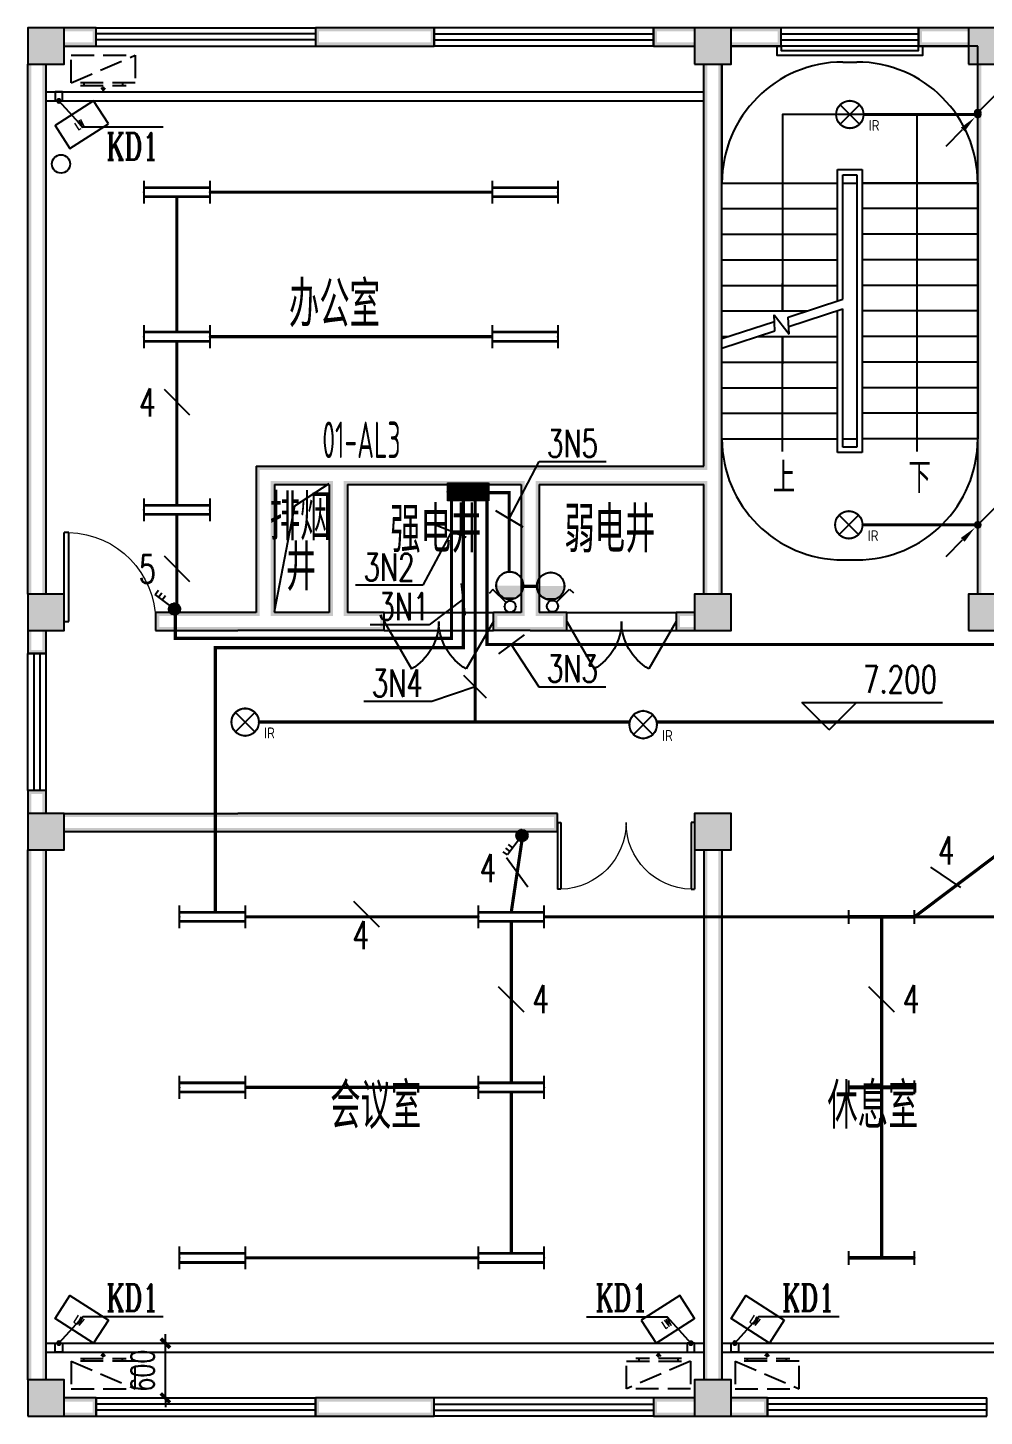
# Model space of a CAD drawing. Extents: x 6250600 to 6678662, y -692028 to -290561.
# Drawn here: x 6279412 to 6289883, y -496688 to -481488 of the extents above; entities that cross this region are included whole.
import ezdxf
from ezdxf.enums import TextEntityAlignment as Align

# ---------------------------------------------------------------- set-up
doc = ezdxf.new("R2010")
doc.units = 0
doc.header["$LTSCALE"] = 1000
doc.header["$MEASUREMENT"] = 0
doc.linetypes.add('DASH', pattern=[0.35, 0.25, -0.1])
doc.linetypes.add('DASHEDX2', pattern=[1.5, 1, -0.5])
doc.layers.get('0').update_dxf_attribs({"linetype": 'CONTINUOUS'})
doc.layers.get('Defpoints').update_dxf_attribs({"linetype": 'CONTINUOUS'})
for name, color, linetype in [('DIM-照明', 3, 'CONTINUOUS'), ('EQUIP-照明', 3, 'CONTINUOUS'), ('EQUIP-箱柜', 3, 'CONTINUOUS'), ('LWIRE', 4, 'CONTINUOUS'), ('PUB_HATCH', 8, 'CONTINUOUS'), ('SYST', 7, 'CONTINUOUS'), ('TEL_TEXT', 7, 'CONTINUOUS'), ('WIRE-照明', 1, 'CONTINUOUS'), ('建筑底图', 251, 'CONTINUOUS')]:
    doc.layers.add(name, color=color, linetype=linetype)
doc.styles.add('_TCH_DIM', font='SIMPLEX', dxfattribs={"bigfont": 'GBCBIG'})
doc.styles.add('_TCH_DIM_T3_T3', font='SIMPLEX', dxfattribs={"width": 0.705882, "bigfont": 'GBCBIG'})
doc.styles.add('_TCH_LABEL', font='COMPLEX', dxfattribs={"bigfont": 'GBCBIG'})
doc.styles.add('_TEL_DIM', font='sceie.shx', dxfattribs={"width": 0.8, "height": 3.5, "bigfont": 'sceic.shx'})
doc.styles.add('DIM_FONT', font='SIMPLEX', dxfattribs={"width": 0.7, "bigfont": 'GBCBIG'})
doc.styles.add('SCEI', font='sceie.shx', dxfattribs={"width": 0.8, "height": 400, "bigfont": 'sceic.shx'})
doc.styles.add('schuco', font='sceie.shx', dxfattribs={"width": 0.7, "bigfont": 'sceic.shx'})
doc.styles.get("Standard").update_dxf_attribs({"font": 'GBENOR', "bigfont": 'GBCBIG'})
doc.dimstyles.new('_TCH_ARCH&&100$TCH&&100', dxfattribs={"dimtxt": 252.875, "dimasz": 100, "dimexe": 250, "dimexo": 300, "dimgap": 122.3125, "dimtad": 1, "dimdec": 0, "dimzin": 0, "dimdsep": 46, "dimtxsty": '_TCH_DIM_T3_T3', "dimblk": 'ARCHTICK', "dimcen": 0.09, "dimclrt": 7, "dimazin": 2, "dimtfac": 1, "dimtdec": 0, "dimtix": 1, "dimtmove": 2, "dimatfit": 3, "dimfxl": 0, "dimtolj": 1, "dimtzin": 0, "dimarcsym": 0})

# ---------------------------------------------------------------- blocks, each defined once
blk = doc.blocks.new('$equip$00001160')
for p, q in [((-1.2, 0.417), (-1.2, -0.417)), ((-1.2, 0.167), (1.2, 0.167)), ((1.2, 0.417), (1.2, -0.417)), ((-1.2, -0.167), (1.2, -0.167))]:
    blk.add_line(p, q)
at = {"const_width": 0.1}
for points in [[(-1.2, 0.167), (1.2, 0.167)], [(-1.2, -0.167), (1.2, -0.167)]]:
    blk.add_lwpolyline(points, dxfattribs=at)
at = {"layer": 'EQUIP-照明'}
for p in [(-1.2, 0), (0, 0.167), (1.2, 0), (0, -0.167)]:
    blk.add_point(p, dxfattribs=at)
at = {"layer": 'EQUIP-照明', "flags": 9}
blk.add_attdef('A', (0, 0), '', height=0.00002, dxfattribs=at)
blk = doc.blocks.new('$equip$00001964')
for p, q in [((0.147, 0.356), (0.625, 0.833)), ((0.399, 0.607), (0.54, 0.466)), ((0.512, 0.72), (0.653, 0.579)), ((0.625, 0.833), (0.766, 0.692))]:
    blk.add_line(p, q)
blk.add_circle((0, 0.208), 0.208)
for p in [(-0.208, 0.208), (0, 0.417), (0, 0), (0.208, 0.208)]:
    blk.add_point(p)
for points in [[(-0.18, 0.313), (0.18, 0.313), (-0.208, 0.208), (0.208, 0.208)], [(-0.18, 0.104), (0.18, 0.104), (-0.208, 0.208), (0.208, 0.208)], [(-0.104, 0.389), (0.104, 0.389), (-0.18, 0.313), (0.18, 0.313)], [(-0.104, 0.028), (0.104, 0.028), (-0.18, 0.104), (0.18, 0.104)], [(0, 0.417), (0, 0.417), (-0.104, 0.389), (0.104, 0.389)], [(0, 0), (0, 0), (-0.104, 0.028), (0.104, 0.028)]]:
    blk.add_solid(points)
at = {"layer": 'TEL_TEXT', "style": '_TEL_DIM', "flags": 1}
blk.add_attdef('A', text='', height=0.00002, dxfattribs=at).set_placement((0, 0), align=Align.MIDDLE_CENTER)
blk = doc.blocks.new('$equip$00002530')
for p, q in [((-0.354, 0.354), (0.354, -0.354)), ((0.354, 0.354), (-0.354, -0.354))]:
    blk.add_line(p, q)
at = {"const_width": 0.0667}
blk.add_lwpolyline([(0, 0.5, -1), (0, -0.5, -1), (0, 0.5, -2.479085)], format="xyb", dxfattribs=at)
blk.add_circle((0, 0), 0.5)
for p in [(-0.5, 0), (0, 0.5), (0.5, 0), (0, -0.5)]:
    blk.add_point(p)
at = {"color": 7, "style": '_TEL_DIM', "flags": 1}
blk.add_attdef('A', text='', height=0.00002, dxfattribs=at).set_placement((0, 0), align=Align.MIDDLE_CENTER)
at = {"color": 7, "style": '_TEL_DIM'}
blk.add_attdef('$TEXT$', text='', height=0.4, dxfattribs=at).set_placement((0.887, -0.396), align=Align.MIDDLE_CENTER)
blk = doc.blocks.new('$TelecSys$00000081')
for p, q in [((0.104, 0.104), (0.104, 0.104)), ((-0.104, -0.104), (-0.104, -0.104)), ((-1.15, -1.15), (-0.55, -0.55))]:
    blk.add_line(p, q)
at = {"const_width": 0.142}
blk.add_lwpolyline([(0.071, 0, 1), (-0.071, 0, 1)], format="xyb", close=True, dxfattribs=at)
blk.add_solid([(-0.62, -0.48), (-0.48, -0.62), (-0.1, -0.1)])
at = {"width": 0.8, "flags": 9}
blk.add_attdef('A', (0, 0), '', height=0.00002, rotation=180, dxfattribs=at)
blk = doc.blocks.new('$equip$00002829')
at = {"const_width": 0.0667}
blk.add_lwpolyline([(0.5, -0.005, -1.005334), (-0.5, 0, -0.989417), (0.5, 0, 0.846101)], format="xyb", dxfattribs=at)
blk.add_circle((0, 0), 0.5)
for p in [(0, 0.495), (0.5, 0), (-0.5, -0.005), (0, -0.505)]:
    blk.add_point(p)
for points in [[(0.433, -0.25), (-0.433, -0.25), (0.5, 0), (-0.5, 0)], [(0.25, -0.433), (-0.25, -0.433), (0.433, -0.25), (-0.433, -0.25)], [(0, -0.5), (0, -0.5), (0.25, -0.433), (-0.25, -0.433)]]:
    blk.add_solid(points)
at = {"color": 7, "style": '_TEL_DIM', "flags": 1}
for tag in ['A', 'REMARK']:
    blk.add_attdef(tag, text='', height=0.00002, dxfattribs=at).set_placement((0, 0), align=Align.MIDDLE_CENTER)
blk = doc.blocks.new('$equip$00001222')
for p, q in [((0.147, 0.356), (0.625, 0.833)), ((0.625, 0.833), (0.766, 0.692))]:
    blk.add_line(p, q)
blk.add_circle((0, 0.208), 0.208)
at = {"layer": 'EQUIP-照明'}
for p in [(-0.208, 0.208), (0, 0.417), (0, 0), (0.208, 0.208)]:
    blk.add_point(p, dxfattribs=at)
at = {"layer": 'EQUIP-照明', "flags": 9}
blk.add_attdef('A', (0, 0), '', height=0.00002, dxfattribs=at)
blk = doc.blocks.new('*X35')
at = {"color": 0}
for p, q in [((-250, 33), (-83, 200)), ((-250, 68), (-118, 200)), ((-250, 104), (-154, 200)), ((-250, 139), (-189, 200)), ((-250, 174), (-224, 200)), ((-247, 0), (-47, 200)), ((-212, 0), (-12, 200)), ((-177, 0), (23, 200)), ((-141, 0), (59, 200)), ((-106, 0), (94, 200)), ((-71, 0), (129, 200)), ((-35, 0), (165, 200)), ((0, 0), (200, 200)), ((35, 0), (235, 200)), ((71, 0), (250, 179)), ((106, 0), (250, 144)), ((141, 0), (250, 109)), ((177, 0), (250, 73)), ((212, 0), (250, 38)), ((247, 0), (250, 3))]:
    blk.add_line(p, q, dxfattribs=at)
blk = doc.blocks.new('$equip$00002943')
for p, q in [((-0.75, 0.6), (-0.75, 0)), ((0.75, 0.6), (-0.75, 0.6)), ((0.75, 0), (0.75, 0.6)), ((-0.75, 0), (0.75, 0))]:
    blk.add_line(p, q)
for points, const_width in [([(-0.75, 0.3), (0.75, 0.3)], 0.6), ([(-0.75, 0.6), (-0.75, 0), (0.75, 0), (0.75, 0.6), (-0.75, 0.6), (-0.75, 0)], 0.0667)]:
    blk.add_lwpolyline(points, dxfattribs=dict(const_width=const_width))
for p in [(0, 0.6), (-0.75, 0.3), (0, 0), (0.75, 0.3)]:
    blk.add_point(p)
at = {"xscale": 0.00300000000061118, "yscale": 0.00300000000061118, "zscale": 0.00300000000061118}
blk.add_blockref('*X35', (0, 0), dxfattribs=at)
at = {"color": 7, "style": '_TEL_DIM', "flags": 1}
for tag in ['A', 'REMARK']:
    blk.add_attdef(tag, text='', height=0.00002, dxfattribs=at).set_placement((0, 0), align=Align.MIDDLE_CENTER)
blk = doc.blocks.new('$TELECSYS$00000095')
blk.add_line((0.4, 0.4), (-0.4, -0.4))
at = {"width": 0.8}
blk.add_attdef('N', text='', height=1, dxfattribs=at).set_placement((-0.017, 1.056), align=Align.MIDDLE)
blk = doc.blocks.new('$TelecSys$00000152')
blk.add_blockref('$TELECSYS$00000095', (0, 0))
at = {"style": '_TEL_DIM', "width": 0.7}
blk.add_attdef('N', text='', height=0.875, dxfattribs=at).set_placement((-0.015, 0.924), align=Align.MIDDLE)
blk = doc.blocks.new('$TelecSys$00000079')
for p, q in [((0.7, 0.7), (0, 0)), ((0.104, 0.104), (0.104, 0.104)), ((-0.104, -0.104), (-0.104, -0.104))]:
    blk.add_line(p, q)
at = {"const_width": 0.142}
blk.add_lwpolyline([(-0.071, 0, 1), (0.071, 0, 1)], format="xyb", close=True, dxfattribs=at)
blk.add_solid([(0.63, 0.77), (0.77, 0.63), (1.15, 1.15)])
at = {"width": 0.8, "flags": 9}
blk.add_attdef('A', (0, 0), '', height=0.00002, dxfattribs=at)
blk = doc.blocks.new('A$C2E081725')
at = {"linetype": 'DASH'}
for p, q in [((700, 94), (0, 394)), ((600, 64), (100, 64)), ((138, 94), (138, 64)), ((350, 8), (327, 39)), ((350, 49), (350, 0)), ((350, 8), (373, 39)), ((563, 94), (563, 64))]:
    blk.add_line(p, q, dxfattribs=at)
blk.add_lwpolyline([(0, 394), (0, 94), (700, 94), (700, 394)], close=True, dxfattribs=at)
blk = doc.blocks.new('_ArchTick')
at = {"color": 0, "linetype": 'ByBlock', "const_width": 0.4}
blk.add_lwpolyline([(-0.5, -0.5), (0.5, 0.5)], dxfattribs=at)
blk = doc.blocks.new('*D151')
at = {"layer": 'Defpoints', "color": 0, "transparency": 16777216}
for p in [(6280645, -495888), (6280918, -495888), (6280645, -496488)]:
    blk.add_point(p, dxfattribs=at)
at = {"layer": '建筑底图', "color": 0, "lineweight": -2, "transparency": 16777216}
for p, q in [((6280918, -495888), (6280918, -495788)), ((6280918, -496488), (6280918, -495888)), ((6280945, -495888), (6281168, -495888)), ((6280918, -496488), (6280918, -496588)), ((6280945, -496488), (6281168, -496488))]:
    blk.add_line(p, q, dxfattribs=at)
at = {"layer": '建筑底图', "color": 0, "lineweight": -2, "transparency": 16777216, "xscale": 100, "yscale": 100, "zscale": 100}
for p, rotation in [((6280918, -495888), 270), ((6280918, -496488), 90)]:
    blk.add_blockref('_ArchTick', p, dxfattribs=dict(at, rotation=rotation))
at = {"layer": '建筑底图', "color": 7, "transparency": 16777216, "insert": (6280669, -496188), "char_height": 252.9, "attachment_point": 5, "rotation": 90, "style": '_TCH_DIM_T3_T3'}
blk.add_mtext('\\A1;600', dxfattribs=at)
blk = doc.blocks.new('$TCHSYS$WIN2D')
for p, q in [((-0.5, 0.5), (0.5, 0.5)), ((-0.5, 0.5), (-0.5, -0.5)), ((0.5, 0.5), (0.5, -0.5)), ((0.5, 0.167), (-0.5, 0.167)), ((0.5, -0.167), (-0.5, -0.167)), ((-0.5, -0.5), (0.5, -0.5))]:
    blk.add_line(p, q)
blk = doc.blocks.new('_FZH')
blk.add_lwpolyline([(-0.5, -0.5), (0.5, -0.5), (0.5, 0.5), (-0.5, 0.5)], close=True)
at = {"layer": 'PUB_HATCH'}
blk.add_solid([(-0.5, -0.5), (0.5, -0.5), (-0.5, 0.5), (0.5, 0.5)], dxfattribs=at)
blk = doc.blocks.new('$WINLIB2D$00000001')
at = {"color": 0}
for points in [[(-0.5, 0.5), (-0.5, -0.5)], [(-0.5, 0.5), (0.5, 0.5)], [(0.5, -0.5), (0.5, 0.5)], [(0.5, 0.1667), (-0.5, 0.1667)], [(0.5, -0.1667), (-0.5, -0.1667)], [(-0.5, -0.5), (0.5, -0.5)]]:
    blk.add_lwpolyline(points, dxfattribs=at)
blk = doc.blocks.new('$DorLib2D$00000231')
at = {"color": 0}
for p, q in [((-0.5, 0), (-0.25, 0.433)), ((0.5, 0), (0.25, 0.433))]:
    blk.add_line(p, q, dxfattribs=at)
for centre, start, end in [((-0.5, 0), 0, 60), ((0.5, 0), 120, 180)]:
    blk.add_arc(centre, 0.5, start, end, dxfattribs=at)
blk = doc.blocks.new('$DorLib2D$00000002')
for p, q in [((-0.5, 0), (-0.5, 0.4875)), ((-0.475, 0.4875), (-0.5, 0.4875)), ((-0.475, 0), (-0.475, 0.4875)), ((0.475, 0), (0.475, 0.4875)), ((0.475, 0.4875), (0.5, 0.4875)), ((0.5, 0), (0.5, 0.4875)), ((-0.5, 0), (-0.475, 0)), ((0.5, 0), (0.475, 0))]:
    blk.add_line(p, q)
at = {"lineweight": 13}
for centre, start, end in [((-0.4875, 0), 0, 88.53072), ((0.4875, 0), 91.46928, 180)]:
    blk.add_arc(centre, 0.4875, start, end, dxfattribs=at)
blk = doc.blocks.new('$DorLib2D$00000001')
for p, q in [((0.45, 0.975), (0.5, 0.975)), ((0.45, 0), (0.45, 0.975)), ((0.5, 0), (0.5, 0.975)), ((0.5, 0), (0.45, 0))]:
    blk.add_line(p, q)
at = {"lineweight": 13}
blk.add_arc((0.475, 0), 0.975, 91.4693, 180, dxfattribs=at)
blk = doc.blocks.new('$equip$00001159')
for p, q in [((-1.2, 0.25), (-1.2, -0.25)), ((-1.2, 0), (1.2, 0)), ((1.2, 0.25), (1.2, -0.25))]:
    blk.add_line(p, q)
at = {"const_width": 0.14}
blk.add_lwpolyline([(-1.2, 0), (1.2, 0)], dxfattribs=at)
at = {"layer": 'EQUIP-照明'}
for p in [(-1.2, 0), (0, 0), (1.2, 0)]:
    blk.add_point(p, dxfattribs=at)
at = {"layer": 'EQUIP-照明', "flags": 9}
blk.add_attdef('A', (0, 0), '', height=0.00002, dxfattribs=at)

msp = doc.modelspace()

# ---------------------------------------------------------------- hatches: boundary and pattern name
at = {"layer": '建筑底图'}
for points in [[(6279811.8, -481487.6), (6279411.8, -481487.6), (6279451.8, -481527.6), (6279771.8, -481527.6)], [(6279411.8, -481487.6), (6279411.8, -481887.6), (6279451.8, -481847.6), (6279451.8, -481527.6)], [(6279811.8, -481887.6), (6279811.8, -481487.6), (6279771.8, -481527.6), (6279771.8, -481847.6)], [(6279811.8, -481487.6), (6279811.8, -481527.6), (6280121.8, -481527.6), (6280161.8, -481487.6)], [(6280161.8, -481687.6), (6280161.8, -481487.6), (6280121.8, -481527.6), (6280121.8, -481647.6)], [(6283861.8, -481487.6), (6282561.8, -481487.6), (6282601.8, -481527.6), (6283821.8, -481527.6)], [(6282561.8, -481487.6), (6282561.8, -481687.6), (6282601.8, -481647.6), (6282601.8, -481527.6)], [(6283861.8, -481687.6), (6283861.8, -481487.6), (6283821.8, -481527.6), (6283821.8, -481647.6)], [(6286711.8, -481527.6), (6286711.8, -481487.6), (6286261.8, -481487.6), (6286301.8, -481527.6)], [(6286261.8, -481487.6), (6286261.8, -481687.6), (6286301.8, -481647.6), (6286301.8, -481527.6)], [(6287111.8, -481487.6), (6286711.8, -481487.6), (6286751.8, -481527.6), (6287071.8, -481527.6)], [(6286711.8, -481487.6), (6286711.8, -481887.6), (6286751.8, -481847.6), (6286751.8, -481527.6)], [(6287111.8, -481887.6), (6287111.8, -481487.6), (6287071.8, -481527.6), (6287071.8, -481847.6)], [(6287111.8, -481487.6), (6287111.8, -481527.6), (6287621.8, -481527.6), (6287661.8, -481487.6)], [(6287661.8, -481687.6), (6287661.8, -481487.6), (6287621.8, -481527.6), (6287621.8, -481647.6)], [(6289711.8, -481527.6), (6289711.8, -481487.6), (6289161.8, -481487.6), (6289201.8, -481527.6)], [(6289161.8, -481487.6), (6289161.8, -481687.6), (6289201.8, -481647.6), (6289201.8, -481527.6)], [(6290111.8, -481487.6), (6289711.8, -481487.6), (6289751.8, -481527.6), (6290071.8, -481527.6)], [(6289711.8, -481487.6), (6289711.8, -481887.6), (6289751.8, -481847.6), (6289751.8, -481527.6)], [(6279811.8, -481647.6), (6279811.8, -481687.6), (6280161.8, -481687.6), (6280121.8, -481647.6)], [(6282561.8, -481687.6), (6283861.8, -481687.6), (6283821.8, -481647.6), (6282601.8, -481647.6)], [(6286711.8, -481687.6), (6286711.8, -481647.6), (6286301.8, -481647.6), (6286261.8, -481687.6)], [(6287111.8, -481647.6), (6287111.8, -481687.6), (6287661.8, -481687.6), (6287621.8, -481647.6)], [(6289711.8, -481687.6), (6289711.8, -481647.6), (6289201.8, -481647.6), (6289161.8, -481687.6)], [(6279411.8, -481887.6), (6279811.8, -481887.6), (6279771.8, -481847.6), (6279451.8, -481847.6)], [(6279451.8, -481887.6), (6279411.8, -481887.6), (6279411.8, -487687.6), (6279451.8, -487687.6)], [(6279611.8, -481887.6), (6279571.8, -481887.6), (6279571.8, -487687.6), (6279611.8, -487687.6)], [(6286711.8, -481887.6), (6287111.8, -481887.6), (6287071.8, -481847.6), (6286751.8, -481847.6)], [(6286851.8, -481887.6), (6286811.8, -481887.6), (6286811.8, -486287.5), (6286851.8, -486327.5)], [(6287011.8, -481887.6), (6286971.8, -481887.6), (6286971.8, -486387.5), (6287011.8, -486387.5)], [(6289711.8, -481887.6), (6290111.8, -481887.6), (6290071.8, -481847.6), (6289751.8, -481847.6)], [(6289851.8, -481887.6), (6289811.8, -481887.6), (6289811.8, -485287.6), (6289851.8, -485287.6)], [(6289811.8, -487687.6), (6289851.8, -487687.6), (6289851.8, -485287.6), (6289811.8, -485287.6)], [(6281911.8, -486287.5), (6281911.8, -487887.6), (6281951.8, -487927.6), (6281951.8, -486327.5)], [(6281911.8, -486287.5), (6282811.8, -486287.5), (6282811.8, -486327.5), (6281951.8, -486327.5)], [(6282811.8, -486287.5), (6284911.8, -486287.5), (6284911.8, -486327.5), (6282811.8, -486327.5)], [(6284911.8, -486287.5), (6286811.8, -486287.5), (6286851.8, -486327.5), (6284911.8, -486327.5)], [(6286971.8, -487687.6), (6287011.8, -487687.6), (6287011.8, -486387.5), (6286971.8, -486387.5)], [(6282111.8, -486487.5), (6282111.8, -487887.6), (6282071.8, -487927.6), (6282071.8, -486447.5)], [(6282111.8, -486487.5), (6282711.8, -486487.5), (6282751.8, -486447.5), (6282071.8, -486447.5)], [(6282711.8, -486487.5), (6282711.8, -487887.6), (6282751.8, -487927.6), (6282751.8, -486447.5)], [(6282911.8, -486487.5), (6284811.8, -486487.5), (6284851.8, -486447.5), (6282871.8, -486447.5)], [(6282911.8, -486487.5), (6282911.8, -487887.6), (6282871.8, -487927.6), (6282871.8, -486447.5)], [(6284811.8, -486487.5), (6284811.8, -487887.6), (6284851.8, -487927.6), (6284851.8, -486447.5)], [(6285011.8, -486487.5), (6286811.8, -486487.5), (6286851.8, -486447.5), (6284971.8, -486447.5)], [(6285011.8, -486487.5), (6285011.8, -487887.6), (6284971.8, -487927.6), (6284971.8, -486447.5)], [(6286811.8, -487687.6), (6286851.8, -487687.6), (6286851.8, -486447.5), (6286811.8, -486487.5)], [(6279811.8, -487687.6), (6279411.8, -487687.6), (6279451.8, -487727.6), (6279771.8, -487727.6)], [(6279411.8, -487687.6), (6279411.8, -488087.6), (6279451.8, -488047.6), (6279451.8, -487727.6)], [(6279811.8, -488087.6), (6279811.8, -487687.6), (6279771.8, -487727.6), (6279771.8, -488047.6)], [(6287111.8, -487687.6), (6286711.8, -487687.6), (6286751.8, -487727.6), (6287071.8, -487727.6)], [(6286711.8, -487687.6), (6286711.8, -488087.6), (6286751.8, -488047.6), (6286751.8, -487727.6)], [(6287111.8, -488087.6), (6287111.8, -487687.6), (6287071.8, -487727.6), (6287071.8, -488047.6)], [(6290111.8, -487687.6), (6289711.8, -487687.6), (6289751.8, -487727.6), (6290071.8, -487727.6)], [(6289711.8, -487687.6), (6289711.8, -488087.6), (6289751.8, -488047.6), (6289751.8, -487727.6)], [(6281711.8, -487887.6), (6280811.8, -487887.6), (6280851.8, -487927.6), (6281711.8, -487927.6)], [(6280811.8, -487887.6), (6280811.8, -488087.6), (6280851.8, -488047.6), (6280851.8, -487927.6)], [(6281911.8, -487887.6), (6281711.8, -487887.6), (6281711.8, -487927.6), (6281951.8, -487927.6)], [(6282711.8, -487887.6), (6282111.8, -487887.6), (6282071.8, -487927.6), (6282751.8, -487927.6)], [(6283311.9, -487887.6), (6282911.8, -487887.6), (6282871.8, -487927.6), (6283311.9, -487927.6)], [(6283311.9, -488087.6), (6283311.9, -487887.6), (6283271.9, -487887.6), (6283271.9, -488087.6)], [(6284811.8, -487887.6), (6284511.9, -487887.6), (6284511.9, -487927.6), (6284851.8, -487927.6)], [(6284511.9, -488087.6), (6284511.9, -487887.6), (6284551.9, -487887.6), (6284551.9, -488087.6)], [(6285311.9, -487887.6), (6285011.8, -487887.6), (6284971.8, -487927.6), (6285271.9, -487927.6)], [(6285311.9, -488087.6), (6285311.9, -487887.6), (6285271.9, -487927.6), (6285271.9, -488047.6)], [(6286711.8, -487927.6), (6286711.8, -487887.6), (6286511.9, -487887.6), (6286551.9, -487927.6)], [(6286511.9, -487887.6), (6286511.9, -488087.6), (6286551.9, -488047.6), (6286551.9, -487927.6)], [(6279411.8, -488087.6), (6279811.8, -488087.6), (6279771.8, -488047.6), (6279451.8, -488047.6)], [(6280811.8, -488087.6), (6281711.8, -488087.6), (6281711.8, -488047.6), (6280851.8, -488047.6)], [(6282011.8, -488087.6), (6281711.8, -488087.6), (6281711.8, -488047.6), (6282011.8, -488047.6)], [(6282811.8, -488087.6), (6282011.8, -488087.6), (6282011.8, -488047.6), (6282811.8, -488047.6)], [(6283311.9, -488087.6), (6282811.8, -488087.6), (6282811.8, -488047.6), (6283311.9, -488047.6)], [(6284911.8, -488087.6), (6284511.9, -488087.6), (6284511.9, -488047.6), (6284911.8, -488047.6)], [(6284911.8, -488087.6), (6285311.9, -488087.6), (6285271.9, -488047.6), (6284911.8, -488047.6)], [(6286711.8, -488087.6), (6286711.8, -488047.6), (6286551.9, -488047.6), (6286511.9, -488087.6)], [(6286711.8, -488087.6), (6287111.8, -488087.6), (6287071.8, -488047.6), (6286751.8, -488047.6)], [(6289711.8, -488087.6), (6290111.8, -488087.6), (6290071.8, -488047.6), (6289751.8, -488047.6)], [(6279451.8, -488087.6), (6279411.8, -488087.6), (6279411.8, -488337.6), (6279451.8, -488297.6)], [(6279611.8, -488087.6), (6279571.8, -488087.6), (6279571.8, -488297.6), (6279611.8, -488337.6)], [(6279411.8, -488337.6), (6279611.8, -488337.6), (6279571.8, -488297.6), (6279451.8, -488297.6)], [(6279611.8, -489837.6), (6279411.8, -489837.6), (6279451.8, -489877.6), (6279571.8, -489877.6)], [(6279411.8, -490087.6), (6279451.8, -490087.6), (6279451.8, -489877.6), (6279411.8, -489837.6)], [(6279571.8, -490087.6), (6279611.8, -490087.6), (6279611.8, -489837.6), (6279571.8, -489877.6)], [(6279811.8, -490087.6), (6279411.8, -490087.6), (6279451.8, -490127.6), (6279771.8, -490127.6)], [(6279411.8, -490087.6), (6279411.8, -490487.6), (6279451.8, -490447.6), (6279451.8, -490127.6)], [(6279811.8, -490487.6), (6279811.8, -490087.6), (6279771.8, -490127.6), (6279771.8, -490447.6)], [(6279811.8, -490087.6), (6279811.8, -490127.6), (6281711.8, -490127.6), (6281711.8, -490087.6)], [(6285211.8, -490087.6), (6281711.8, -490087.6), (6281711.8, -490127.6), (6285171.8, -490127.6)], [(6285211.8, -490287.6), (6285211.8, -490087.6), (6285171.8, -490127.6), (6285171.8, -490247.6)], [(6287111.8, -490087.6), (6286711.8, -490087.6), (6286751.8, -490127.6), (6287071.8, -490127.6)], [(6286711.8, -490087.6), (6286711.8, -490487.6), (6286751.8, -490447.6), (6286751.8, -490127.6)], [(6287111.8, -490487.6), (6287111.8, -490087.6), (6287071.8, -490127.6), (6287071.8, -490447.6)], [(6279811.8, -490247.6), (6279811.8, -490287.6), (6281711.8, -490287.6), (6281711.8, -490247.6)], [(6281711.8, -490287.6), (6285211.8, -490287.6), (6285171.8, -490247.6), (6281711.8, -490247.6)], [(6279411.8, -490487.6), (6279811.8, -490487.6), (6279771.8, -490447.6), (6279451.8, -490447.6)], [(6279451.8, -490487.6), (6279411.8, -490487.6), (6279411.8, -496287.6), (6279451.8, -496287.6)], [(6279611.8, -490487.6), (6279571.8, -490487.6), (6279571.8, -496287.6), (6279611.8, -496287.6)], [(6286711.8, -490487.6), (6287111.8, -490487.6), (6287071.8, -490447.6), (6286751.8, -490447.6)], [(6286811.8, -496287.6), (6286851.8, -496287.6), (6286851.8, -490487.6), (6286811.8, -490487.6)], [(6286971.8, -496287.6), (6287011.8, -496287.6), (6287011.8, -490487.6), (6286971.8, -490487.6)], [(6279811.8, -496287.6), (6279411.8, -496287.6), (6279451.8, -496327.6), (6279771.8, -496327.6)], [(6279411.8, -496287.6), (6279411.8, -496687.6), (6279451.8, -496647.6), (6279451.8, -496327.6)], [(6279811.8, -496687.6), (6279811.8, -496287.6), (6279771.8, -496327.6), (6279771.8, -496647.6)], [(6287111.8, -496287.6), (6286711.8, -496287.6), (6286751.8, -496327.6), (6287071.8, -496327.6)], [(6286711.8, -496287.6), (6286711.8, -496687.6), (6286751.8, -496647.6), (6286751.8, -496327.6)], [(6287111.8, -496687.6), (6287111.8, -496287.6), (6287071.8, -496327.6), (6287071.8, -496647.6)], [(6279811.8, -496487.6), (6279811.8, -496527.6), (6280121.8, -496527.6), (6280161.8, -496487.6)], [(6280161.8, -496687.6), (6280161.8, -496487.6), (6280121.8, -496527.6), (6280121.8, -496647.6)], [(6283211.8, -496487.6), (6282561.8, -496487.6), (6282601.8, -496527.6), (6283211.8, -496527.6)], [(6282561.8, -496487.6), (6282561.8, -496687.6), (6282601.8, -496647.6), (6282601.8, -496527.6)], [(6283861.8, -496487.6), (6283211.8, -496487.6), (6283211.8, -496527.6), (6283821.8, -496527.6)], [(6283861.8, -496687.6), (6283861.8, -496487.6), (6283821.8, -496527.6), (6283821.8, -496647.6)], [(6286711.8, -496527.6), (6286711.8, -496487.6), (6286261.8, -496487.6), (6286301.8, -496527.6)], [(6286261.8, -496487.6), (6286261.8, -496687.6), (6286301.8, -496647.6), (6286301.8, -496527.6)], [(6287111.8, -496487.6), (6287111.8, -496527.6), (6287471.8, -496527.6), (6287511.8, -496487.6)], [(6287511.8, -496687.6), (6287511.8, -496487.6), (6287471.8, -496527.6), (6287471.8, -496647.6)], [(6279411.8, -496687.6), (6279811.8, -496687.6), (6279771.8, -496647.6), (6279451.8, -496647.6)], [(6279811.8, -496647.6), (6279811.8, -496687.6), (6280161.8, -496687.6), (6280121.8, -496647.6)], [(6282561.8, -496687.6), (6283211.8, -496687.6), (6283211.8, -496647.6), (6282601.8, -496647.6)], [(6283211.8, -496687.6), (6283861.8, -496687.6), (6283821.8, -496647.6), (6283211.8, -496647.6)], [(6286711.8, -496687.6), (6286711.8, -496647.6), (6286301.8, -496647.6), (6286261.8, -496687.6)], [(6286711.8, -496687.6), (6287111.8, -496687.6), (6287071.8, -496647.6), (6286751.8, -496647.6)], [(6287111.8, -496647.6), (6287111.8, -496687.6), (6287511.8, -496687.6), (6287471.8, -496647.6)]]:
    msp.add_hatch(color=256, dxfattribs=at).paths.add_polyline_path(points)

# ---------------------------------------------------------------- linework, layer by layer
at = {"layer": 'DIM-照明'}
for p, q in [((6284530.9, -486773.6), (6284832.1, -486951.8)), ((6284211.8, -487069.2), (6283888.4, -486935.4)), ((6284199.9, -487917.9), (6284160.3, -487570.1)), ((6284846.1, -488135.1), (6284564.2, -488342.5)), ((6284433.8, -488827.3), (6284186.4, -488579.8))]:
    msp.add_line(p, q, dxfattribs=at)
for points in [[(6284681.5, -486862.7), (6285009.1, -486237.3)], [(6285009.1, -486237.3), (6285744.1, -486237.3)], [(6284050.1, -487002.3), (6283735.3, -487590.6)], [(6283735.3, -487590.6), (6283000.3, -487590.6)], [(6284180.1, -487744), (6283807.1, -488022.4)], [(6283807.1, -488022.4), (6283162.1, -488022.4)], [(6284705.1, -488238.8), (6285007.2, -488702.3)], [(6284310.1, -488703.6), (6283835.5, -488861.6)], [(6285007.2, -488702.3), (6285742.2, -488702.3)], [(6283835.5, -488861.6), (6283090.5, -488861.6)]]:
    msp.add_lwpolyline(points, dxfattribs=at)
at = {"layer": 'WIRE-照明', "color": 1, "const_width": 35}
for points in [[(6288561.8, -482437.6), (6289811.8, -482437.6)], [(6281044, -484819.3), (6281044, -483337.6)], [(6281394.1, -483287.6), (6284496.5, -483287.6)], [(6281404, -484869.3), (6284496.5, -484869.3)], [(6281044, -486715.3), (6281044, -484919.3)], [(6281044, -487793.7), (6281044, -486815.3)], [(6289811.8, -486929.6), (6288550.8, -486929.6)], [(6284811.9, -487601.6), (6284811.8, -487601.6)], [(6284986.7, -487601.6), (6284845.9, -487601.6)], [(6281941.8, -489087.6), (6286001.8, -489087.6)], [(6286301.8, -489087.6), (6290361.8, -489087.6)], [(6281298.7, -490281.5), (6281298.7, -490278.8)]]:
    msp.add_lwpolyline(points, dxfattribs=at)
at = {"layer": 'WIRE-照明', "const_width": 35}
for points in [[(6284050.1, -486658.6), (6284050.1, -488172.2), (6281027.7, -488172.2), (6281027.7, -487912.6)], [(6284180.1, -486658.6), (6284180.1, -488273.7), (6281466.1, -488273.7), (6281466.1, -491170.9)], [(6284310.1, -486658.6), (6284310.1, -489087.6)], [(6284440.1, -486658.6), (6284440.1, -488238.8), (6292499.6, -488238.8), (6292499.6, -487886.7)], [(6284681.5, -487451.3), (6284681.5, -486577.6), (6284457.5, -486577.6)], [(6289120.3, -491220.9), (6290304.1, -490328.7)], [(6284704.8, -491170.9), (6284821.7, -490387.5)], [(6284344.8, -491220.9), (6281793.9, -491220.9)], [(6284704.8, -491270.9), (6284704.8, -493037.6)], [(6288400.3, -491220.9), (6285064.8, -491220.9)], [(6288760.3, -491220.9), (6288760.3, -493087.6)], [(6291963.3, -491220.9), (6289120.3, -491220.9)], [(6284344.8, -493087.6), (6281793.9, -493087.6)], [(6288760.3, -493087.6), (6288760.3, -494954.3)], [(6284704.8, -493137.6), (6284704.8, -494904.3)], [(6284344.8, -494954.3), (6281793.9, -494954.3)]]:
    msp.add_lwpolyline(points, dxfattribs=at)
at = {"layer": '建筑底图'}
for p, q in [((6280161.8, -481487.6), (6279811.8, -481487.6)), ((6280161.8, -481687.6), (6280161.8, -481487.6)), ((6283861.8, -481487.6), (6282561.8, -481487.6)), ((6282561.8, -481487.6), (6282561.8, -481687.6)), ((6283861.8, -481687.6), (6283861.8, -481487.6)), ((6286711.8, -481487.6), (6286261.8, -481487.6)), ((6286261.8, -481487.6), (6286261.8, -481687.6)), ((6287661.8, -481487.6), (6287111.8, -481487.6)), ((6287661.8, -481687.6), (6287661.8, -481487.6)), ((6289711.8, -481487.6), (6289161.8, -481487.6)), ((6289161.8, -481487.6), (6289161.8, -481687.6)), ((6279811.8, -481687.6), (6280161.8, -481687.6)), ((6282561.8, -481687.6), (6283861.8, -481687.6)), ((6286261.8, -481687.6), (6286711.8, -481687.6)), ((6289811.8, -481687.6), (6287111.8, -481687.6)), ((6287111.8, -481687.6), (6287661.8, -481687.6)), ((6289711.8, -481687.6), (6287111.8, -481687.6)), ((6289161.8, -481687.6), (6289711.8, -481687.6)), ((6289811.8, -483087.6), (6289811.8, -481687.6)), ((6279411.8, -487687.6), (6279411.8, -481887.6)), ((6279611.8, -487687.6), (6279611.8, -481887.6)), ((6286811.8, -486287.5), (6286811.8, -481887.6)), ((6287011.8, -481887.6), (6287011.8, -483087.6)), ((6287011.8, -486387.5), (6287011.8, -481887.6)), ((6287011.8, -481887.6), (6287011.8, -483187.6)), ((6288336.8, -481862.6), (6288486.8, -481862.6)), ((6289811.8, -485287.6), (6289811.8, -481887.6)), ((6289811.8, -483187.6), (6289811.8, -481887.6)), ((6279611.8, -482187.6), (6286811.8, -482187.6)), ((6279611.8, -482187.6), (6286811.8, -482187.6)), ((6279611.8, -482287.6), (6286811.8, -482287.6)), ((6279611.8, -482287.6), (6286811.8, -482287.6)), ((6288276.8, -484478.7), (6288276.8, -483037.6)), ((6288276.8, -483037.6), (6288546.8, -483037.6)), ((6288546.8, -483037.6), (6288546.8, -486137.6)), ((6287011.8, -484890.9), (6287011.8, -483187.6)), ((6287011.8, -483187.6), (6288276.8, -483187.6)), ((6287011.8, -483187.6), (6288276.8, -483187.6)), ((6288336.8, -484459.1), (6288336.8, -483097.6)), ((6288336.8, -483097.6), (6288486.8, -483097.6)), ((6288336.8, -484459.1), (6288336.8, -483187.6)), ((6288336.8, -483187.6), (6288486.8, -483187.6)), ((6288486.8, -483097.6), (6288486.8, -486077.6)), ((6288486.8, -483187.6), (6288486.8, -485987.6)), ((6289811.8, -483187.6), (6288546.8, -483187.6)), ((6288546.8, -483187.6), (6289811.8, -483187.6)), ((6289811.8, -483187.6), (6289811.8, -485987.6)), ((6287011.8, -483467.6), (6288276.8, -483467.6)), ((6289811.8, -483467.6), (6288546.8, -483467.6)), ((6287011.8, -483747.6), (6288276.8, -483747.6)), ((6289811.8, -483747.6), (6288546.8, -483747.6)), ((6287011.8, -484027.6), (6288276.8, -484027.6)), ((6289811.8, -484027.6), (6288546.8, -484027.6)), ((6287011.8, -484307.6), (6288276.8, -484307.6)), ((6289811.8, -484307.6), (6288546.8, -484307.6)), ((6287738, -484654.3), (6288336.8, -484459.1)), ((6287743.5, -484757.6), (6288336.8, -484564.3)), ((6288336.8, -485987.6), (6288336.8, -484564.3)), ((6288336.8, -486077.6), (6288336.8, -484564.3)), ((6287011.8, -484587.6), (6287942.5, -484587.6)), ((6287011.8, -484890.9), (6287586.1, -484703.7)), ((6287011.8, -485427.6), (6287011.8, -484705)), ((6287591.6, -484807.1), (6287582.1, -484628.9)), ((6287582.1, -484628.9), (6287747.9, -484840.8)), ((6287747.9, -484840.8), (6287738, -484654.3)), ((6288265.2, -484587.6), (6288276.8, -484587.6)), ((6288276.8, -486137.6), (6288276.8, -484583.8)), ((6289811.8, -484587.6), (6288546.8, -484587.6)), ((6287011.8, -484996.1), (6287591.6, -484807.1)), ((6287011.8, -484867.6), (6287083.3, -484867.6)), ((6287406.1, -484867.6), (6288276.8, -484867.6)), ((6289811.8, -484867.6), (6288546.8, -484867.6)), ((6287011.8, -485987.6), (6287011.8, -484996.1)), ((6287011.8, -485147.6), (6288276.8, -485147.6)), ((6289811.8, -485147.6), (6288546.8, -485147.6)), ((6289811.8, -487687.6), (6289811.8, -485287.6)), ((6287011.8, -485427.6), (6288276.8, -485427.6)), ((6289811.8, -485427.6), (6288546.8, -485427.6)), ((6287011.8, -485707.6), (6288276.8, -485707.6)), ((6289811.8, -485707.6), (6288546.8, -485707.6)), ((6287011.8, -485987.6), (6288276.8, -485987.6)), ((6288336.8, -485987.6), (6288486.8, -485987.6)), ((6288486.8, -486077.6), (6288336.8, -486077.6)), ((6289811.8, -485987.6), (6288546.8, -485987.6)), ((6288546.8, -486137.6), (6288276.8, -486137.6)), ((6281911.8, -486287.5), (6281911.8, -487887.6)), ((6281911.8, -486287.5), (6282811.8, -486287.5)), ((6282811.8, -486287.5), (6284911.8, -486287.5)), ((6284911.8, -486287.5), (6286811.8, -486287.5)), ((6287011.8, -487687.6), (6287011.8, -486387.5)), ((6282111.8, -486487.5), (6282111.8, -487887.6)), ((6282111.8, -486487.5), (6282711.8, -486487.5)), ((6282711.8, -486487.5), (6282711.8, -487887.6)), ((6282911.8, -486487.5), (6284811.8, -486487.5)), ((6282911.8, -486487.5), (6282911.8, -487887.6)), ((6284811.8, -486487.5), (6284811.8, -487887.6)), ((6285011.8, -486487.5), (6286811.8, -486487.5)), ((6285011.8, -486487.5), (6285011.8, -487887.6)), ((6286811.8, -487687.6), (6286811.8, -486487.5)), ((6288336.8, -487312.6), (6288486.8, -487312.6)), ((6281711.8, -487887.6), (6280811.8, -487887.6)), ((6280811.8, -487887.6), (6280811.8, -488087.6)), ((6281911.8, -487887.6), (6281711.8, -487887.6)), ((6282711.8, -487887.6), (6282111.8, -487887.6)), ((6283311.9, -487887.6), (6282911.8, -487887.6)), ((6283311.9, -487887.6), (6284511.9, -487887.6)), ((6283311.9, -488087.6), (6283311.9, -487887.6)), ((6284811.8, -487887.6), (6284511.9, -487887.6)), ((6284511.9, -488087.6), (6284511.9, -487887.6)), ((6285311.9, -487887.6), (6285011.8, -487887.6)), ((6285311.9, -487887.6), (6286511.9, -487887.6)), ((6285311.9, -488087.6), (6285311.9, -487887.6)), ((6286711.8, -487887.6), (6286511.9, -487887.6)), ((6286511.9, -487887.6), (6286511.9, -488087.6)), ((6279411.8, -488087.6), (6279411.8, -488337.6)), ((6279611.8, -488337.6), (6279611.8, -488087.6)), ((6280811.8, -488087.6), (6281711.8, -488087.6)), ((6282011.8, -488087.6), (6281711.8, -488087.6)), ((6282811.8, -488087.6), (6282011.8, -488087.6)), ((6283311.9, -488087.6), (6282811.8, -488087.6)), ((6283311.9, -488087.6), (6284511.9, -488087.6)), ((6284911.8, -488087.6), (6284511.9, -488087.6)), ((6284911.8, -488087.6), (6285311.9, -488087.6)), ((6285311.9, -488087.6), (6286511.9, -488087.6)), ((6286511.9, -488087.6), (6286711.8, -488087.6)), ((6279411.8, -488337.6), (6279611.8, -488337.6)), ((6288185.6, -489174.8), (6287885.6, -488874.8)), ((6287885.6, -488874.8), (6289425.9, -488874.8)), ((6288185.6, -489174.8), (6288485.6, -488874.8)), ((6279611.8, -489837.6), (6279411.8, -489837.6)), ((6279411.8, -489837.6), (6279411.8, -490087.6)), ((6279611.8, -490087.6), (6279611.8, -489837.6)), ((6279811.8, -490087.6), (6281711.8, -490087.6)), ((6285211.8, -490087.6), (6281711.8, -490087.6)), ((6285211.8, -490287.6), (6285211.8, -490087.6)), ((6279811.8, -490287.6), (6281711.8, -490287.6)), ((6281711.8, -490287.6), (6285211.8, -490287.6)), ((6279411.8, -496287.6), (6279411.8, -490487.6)), ((6279611.8, -496287.6), (6279611.8, -490487.6)), ((6286811.8, -490487.6), (6286811.8, -496287.6)), ((6287011.8, -490487.6), (6287011.8, -496287.6)), ((6279611.8, -495887.6), (6283111.8, -495887.6)), ((6283111.8, -495887.6), (6286811.8, -495887.6)), ((6287011.8, -495887.6), (6290411.8, -495887.6)), ((6279611.8, -495987.6), (6283111.8, -495987.6)), ((6283111.8, -495987.6), (6286811.8, -495987.6)), ((6287011.8, -495987.6), (6290411.8, -495987.6)), ((6280161.8, -496487.6), (6279811.8, -496487.6)), ((6280161.8, -496687.6), (6280161.8, -496487.6)), ((6283211.8, -496487.6), (6282561.8, -496487.6)), ((6282561.8, -496487.6), (6282561.8, -496687.6)), ((6283861.8, -496487.6), (6283211.8, -496487.6)), ((6283861.8, -496687.6), (6283861.8, -496487.6)), ((6286711.8, -496487.6), (6286261.8, -496487.6)), ((6286261.8, -496487.6), (6286261.8, -496687.6)), ((6287511.8, -496487.6), (6287111.8, -496487.6)), ((6287511.8, -496687.6), (6287511.8, -496487.6)), ((6279811.8, -496687.6), (6280161.8, -496687.6)), ((6282561.8, -496687.6), (6283211.8, -496687.6)), ((6283211.8, -496687.6), (6283861.8, -496687.6)), ((6286261.8, -496687.6), (6286711.8, -496687.6)), ((6287111.8, -496687.6), (6287511.8, -496687.6))]:
    msp.add_line(p, q, dxfattribs=at)
for points in [[(6287611.8, -481687.6), (6287611.8, -481787.6), (6289211.8, -481787.6), (6289211.8, -481687.6)], [(6287661.8, -481687.6), (6287661.8, -481737.6), (6289161.8, -481737.6), (6289161.8, -481687.6)], [(6280894.4, -482577.5), (6280013.4, -482577.5), (6279751.8, -482287.6)], [(6289149.3, -486127.6), (6289149.3, -482437.6), (6287674.3, -482437.6), (6287674.3, -484587.6), (6287674.3, -484287.6)], [(6287674.3, -486127.6), (6287674.3, -484867.6), (6287674.3, -485167.6)], [(6282111.8, -487878), (6282337.1, -486721), (6282711.8, -486477.9)], [(6280894.4, -495597.7), (6280013.4, -495597.7), (6279751.8, -495887.6)], [(6285529.1, -495597.7), (6286410.2, -495597.7), (6286671.8, -495887.6)], [(6288294.4, -495597.7), (6287413.4, -495597.7), (6287151.8, -495887.6)]]:
    msp.add_lwpolyline(points, dxfattribs=at)
for points in [[(6279791.8, -482187.6), (6279711.8, -482187.6), (6279711.8, -482287.6), (6279791.8, -482287.6)], [(6280294.6, -482540), (6280132.5, -482287.6), (6279711.8, -482557.8), (6279873.9, -482810.2)], [(6280294.6, -495635.2), (6280132.5, -495887.6), (6279711.8, -495617.4), (6279873.9, -495364.9)], [(6286129, -495635.2), (6286291.1, -495887.6), (6286711.8, -495617.4), (6286549.6, -495364.9)], [(6287694.6, -495635.2), (6287532.5, -495887.6), (6287111.8, -495617.4), (6287273.9, -495364.9)], [(6279791.8, -495987.6), (6279711.8, -495987.6), (6279711.8, -495887.6), (6279791.8, -495887.6)], [(6286631.8, -495987.6), (6286711.8, -495987.6), (6286711.8, -495887.6), (6286631.8, -495887.6)], [(6287191.8, -495987.6), (6287111.8, -495987.6), (6287111.8, -495887.6), (6287191.8, -495887.6)]]:
    msp.add_lwpolyline(points, close=True, dxfattribs=at)
for points in [[(6279765.2, -482302.4, 1), (6279738.4, -482272.7, 1)], [(6279765.2, -495872.7, 1), (6279738.4, -495902.4, 1)], [(6286658.4, -495872.7, 1), (6286685.2, -495902.4, 1)], [(6287165.2, -495872.7, 1), (6287138.4, -495902.4, 1)]]:
    msp.add_lwpolyline(points, format="xyb", close=True, dxfattribs=at)
msp.add_circle((6279776.1, -482978.2), 100, dxfattribs=at)
for centre, start, end in [((6288336.8, -483187.6), 90, 180), ((6288486.8, -483187.6), 0, 90), ((6288336.8, -485987.6), 180, 270), ((6288486.8, -485987.6), 270, 360)]:
    msp.add_arc(centre, 1325, start, end, dxfattribs=at)

# ---------------------------------------------------------------- block references
at = {"layer": 'DIM-照明', "color": 1}
ref = msp.add_blockref('$TelecSys$00000152', (6281044, -485583.9), dxfattribs=dict(at, xscale=350, yscale=350, zscale=350, rotation=90.00000040454759))
ref.add_attrib('N', '4', dxfattribs={"layer": '0', "color": 7, "height": 306.2, "style": '_TCH_DIM', "width": 0.7}).set_placement((6280720.7, -485589.3), align=Align.MIDDLE)
ref = msp.add_blockref('$TelecSys$00000152', (6281044, -487409.7), dxfattribs=dict(at, xscale=350, yscale=350, zscale=350, rotation=90))
ref.add_attrib('N', '5', dxfattribs={"layer": '0', "color": 7, "height": 306.2, "style": '_TCH_DIM', "width": 0.7}).set_placement((6280720.7, -487415), align=Align.MIDDLE)
ref = msp.add_blockref('$TelecSys$00000152', (6289460, -490787.3), dxfattribs=dict(at, xscale=350, yscale=350, zscale=350, rotation=100.6129778622507))
ref.add_attrib('N', '4', dxfattribs={"layer": '0', "color": 7, "height": 306.2, "style": '_TCH_DIM', "width": 0.7}).set_placement((6289467.1, -490493.8), align=Align.MIDDLE)
ref = msp.add_blockref('$TelecSys$00000152', (6284770.3, -490731.7), dxfattribs=dict(at, xscale=350, yscale=350, zscale=350, rotation=81.51307727684602))
ref.add_attrib('N', '4', dxfattribs={"layer": '0', "color": 7, "height": 306.2, "style": '_TCH_DIM', "width": 0.7}).set_placement((6284449.8, -490689.3), align=Align.MIDDLE)
ref = msp.add_blockref('$TelecSys$00000152', (6283123, -491192.5), dxfattribs=dict(at, xscale=350, yscale=350, zscale=350, rotation=270))
ref.add_attrib('N', '4', dxfattribs={"layer": '0', "color": 7, "height": 306.2, "style": '_TCH_DIM', "width": 0.7}).set_placement((6283058.4, -491420.6), align=Align.MIDDLE)
ref = msp.add_blockref('$TelecSys$00000152', (6284704.8, -492125.9), dxfattribs=dict(at, xscale=350, yscale=350, zscale=350, rotation=270))
ref.add_attrib('N', '4', dxfattribs={"layer": '0', "color": 7, "height": 306.2, "style": '_TCH_DIM', "width": 0.7}).set_placement((6285028, -492120.5), align=Align.MIDDLE)
ref = msp.add_blockref('$TelecSys$00000152', (6288760.3, -492125.8), dxfattribs=dict(at, xscale=350, yscale=350, zscale=350, rotation=270))
ref.add_attrib('N', '4', dxfattribs={"layer": '0', "color": 7, "height": 306.2, "style": '_TCH_DIM', "width": 0.7}).set_placement((6289083.6, -492120.5), align=Align.MIDDLE)
at = {"layer": 'EQUIP-照明', "color": 1, "xscale": 300, "yscale": 300, "zscale": 300}
for p in [(6288411.8, -482437.6), (6288400.8, -486929.6), (6281791.8, -489088.2), (6286148.9, -489116.9)]:
    msp.add_blockref('$equip$00002530', p, dxfattribs=at).add_auto_attribs({'$TEXT$': 'IR'})
at = {"layer": 'EQUIP-照明', "color": 1, "yscale": 300, "zscale": 300}
for name, p, xscale in [('$equip$00001160', (6281044, -483287.6), 300), ('$equip$00001160', (6284856.5, -483287.6), 300), ('$equip$00001160', (6281044, -484869.3), 300), ('$equip$00001160', (6284856.5, -484869.3), 300), ('$equip$00001160', (6281044, -486765.3), 300), ('$equip$00002829', (6284688.1, -487593.5), -300), ('$equip$00002829', (6285136.7, -487600), 300), ('$equip$00001222', (6284692.5, -487886.7), -300), ('$equip$00001222', (6285155.2, -487882.5), 300)]:
    msp.add_blockref(name, p, dxfattribs=dict(at, xscale=xscale))
at = {"layer": 'EQUIP-照明', "color": 0}
for name, p, xscale, yscale, zscale, rotation in [('$equip$00001964', (6281080.4, -487841.6), 300.0000000000001, 300.0000000000001, 300.0000000000001, 98.4387832224645), ('$equip$00001964', (6284813.5, -490268.4), 300, 300, 300, 188.4387832224646), ('$equip$00001160', (6281433.9, -491220.9), 300, 300, 300, 179.9999999999714), ('$equip$00001160', (6284704.8, -491220.9), 300, 300, 300, 179.9999999999714), ('$equip$00001160', (6281433.9, -493087.6), 300, 300, 300, 179.9999999999714), ('$equip$00001160', (6284704.8, -493087.6), 300, 300, 300, 179.9999999999714), ('$equip$00001160', (6281433.9, -494954.3), 300, 300, 300, 179.9999999999714), ('$equip$00001160', (6284704.8, -494954.3), 300, 300, 300, 179.9999999999714)]:
    msp.add_blockref(name, p, dxfattribs=dict(at, xscale=xscale, yscale=yscale, zscale=zscale, rotation=rotation))
at = {"layer": 'EQUIP-照明', "color": 1, "xscale": 300, "yscale": 300, "zscale": 300, "rotation": 179.9999999999714}
for p in [(6288760.3, -491220.9), (6288760.3, -493087.6), (6288760.3, -494954.3)]:
    msp.add_blockref('$equip$00001159', p, dxfattribs=at)
at = {"layer": 'EQUIP-箱柜', "color": 1, "xscale": 300, "yscale": 300, "zscale": 300}
msp.add_blockref('$equip$00002943', (6284232.5, -486658.3), dxfattribs=at)
at = {"layer": 'LWIRE', "color": 1, "xscale": 300, "yscale": 300, "zscale": 300}
for name, p in [('$TelecSys$00000079', (6289811.8, -482416.2)), ('$TelecSys$00000081', (6289811.8, -482437.6)), ('$TelecSys$00000079', (6289811.8, -486929.6)), ('$TelecSys$00000081', (6289811.8, -486929.6))]:
    msp.add_blockref(name, p, dxfattribs=at)
at = {"layer": '建筑底图'}
for name, p, xscale, yscale, zscale in [('_FZH', (6279611.8, -481687.6), 400, 400, 400), ('_FZH', (6286911.8, -481687.6), 400, 400, 400), ('_FZH', (6289911.8, -481687.6), 400, 400, 400), ('_FZH', (6279611.8, -487887.6), 400, 400, 400), ('_FZH', (6286911.8, -487887.6), 400, 400, 400), ('_FZH', (6289911.8, -487887.6), 400, 400, 400), ('$DorLib2D$00000231', (6283911.9, -487987.6), 1200, -1200, 1200), ('_FZH', (6279611.8, -490287.6), 400, 400, 400), ('$DorLib2D$00000002', (6285961.8, -490187.6), 1500, -1500, 1500), ('_FZH', (6286911.8, -490287.6), 400, 400, 400), ('_FZH', (6279611.8, -496487.6), 400, 400, 400), ('_FZH', (6286911.8, -496487.6), 400, 400, 400)]:
    msp.add_blockref(name, p, dxfattribs=dict(at, xscale=xscale, yscale=yscale, zscale=zscale))
for name, p, xscale, yscale, zscale, rotation in [('$WINLIB2D$00000001', (6281361.8, -481587.6), 2400, -199.9999928057659, 2400, 3.583199298957087e-08), ('$WINLIB2D$00000001', (6285061.8, -481587.6), -2400, -199.9999928057659, -2400, 3.583205732127226e-08), ('$TCHSYS$WIN2D', (6288411.8, -481587.6), -1500, -199.9999928057659, -1500, 3.583181751309894e-08), ('$DorLib2D$00000001', (6280311.8, -487987.6), -1000, 1000, -1000, 359.999999976127), ('$DorLib2D$00000231', (6285911.9, -487987.6), -1200, 1200, -1200, 180.0000000960293), ('$TCHSYS$WIN2D', (6279511.8, -489087.6), -1500, 199.9999982714653, -1500, 270.0000001285997), ('$WINLIB2D$00000001', (6281361.8, -496587.6), -2400, -200.0000003811438, -2400, 180.0000000306717), ('$WINLIB2D$00000001', (6285061.8, -496587.6), 2400, -199.9999949552584, 2400, 180.0000000001875), ('$WINLIB2D$00000001', (6288711.8, -496587.6), -2400, -199.9999949552584, -2400, 180)]:
    msp.add_blockref(name, p, dxfattribs=dict(at, xscale=xscale, yscale=yscale, zscale=zscale, rotation=rotation))
at = {"layer": '建筑底图', "xscale": -1}
msp.add_blockref('A$C2E081725', (6280587.8, -482183.1), dxfattribs=at)
at = {"layer": '建筑底图', "rotation": 180}
for p in [(6280587.8, -495992.1), (6287855.7, -495992.1)]:
    msp.add_blockref('A$C2E081725', p, dxfattribs=at)
at = {"layer": '建筑底图', "xscale": -1, "rotation": 180}
msp.add_blockref('A$C2E081725', (6285967.8, -495992.1), dxfattribs=at)

# ---------------------------------------------------------------- texts
at = {"layer": 'DIM-照明', "color": 7, "style": '_TCH_DIM', "width": 0.705882}
for s, p in [('3N5', (6285096.6, -486187.3)), ('3N2', (6283087.8, -487540.6)), ('3N1', (6283249.6, -487972.4)), ('3N3', (6285094.7, -488652.3)), ('3N4', (6283178, -488811.6))]:
    msp.add_text(s, height=297.5, dxfattribs=at).set_placement(p)
at = {"layer": 'SYST', "linetype": 'DASHEDX2', "style": 'SCEI', "width": 0.6}
msp.add_text('01-AL3', height=400, dxfattribs=at).set_placement((6282636.5, -486198.5))
at = {"layer": '建筑底图', "style": 'DIM_FONT', "width": 0.494118}
for rotation, p in [(32.71669, (6279964.8, -482610.8)), (327.28331, (6279907.8, -495653.1)), (32.71669, (6286390.7, -495733.5)), (327.28331, (6287307.8, -495653.1))]:
    msp.add_text('LW', height=89.65, rotation=rotation, dxfattribs=at).set_placement(p)
at = {"layer": '建筑底图'}
for s, height, style, width, p in [('KD1', 297.5, '_TCH_LABEL', 0.705882, (6280269.1, -482935.1)), ('办公室', 500, 'schuco', 0.7, (6282271, -484764)), ('排烟', 500, 'schuco', 0.7, (6282060.7, -487097.8)), ('强电井', 500, 'schuco', 0.7, (6283380.6, -487231.4)), ('弱电井', 500, 'schuco', 0.7, (6285285.6, -487231.4)), ('井', 500, 'schuco', 0.7, (6282237.1, -487647.6)), ('7.200', 297.5, '_TCH_DIM', 0.705882, (6288555.9, -488769.8)), ('会议室', 500, 'schuco', 0.7, (6282723.2, -493539.3)), ('休息室', 500, 'schuco', 0.7, (6288165.4, -493539.3)), ('KD1', 297.5, '_TCH_LABEL', 0.705882, (6280269.1, -495537.6)), ('KD1', 297.5, '_TCH_LABEL', 0.705882, (6285624.4, -495537.6)), ('KD1', 297.5, '_TCH_LABEL', 0.705882, (6287669.1, -495537.6))]:
    msp.add_text(s, height=height, dxfattribs=dict(at, style=style, width=width)).set_placement(p)
at = {"layer": '建筑底图', "style": '_TCH_DIM'}
for s, p in [('上', (6287570, -486582.6)), ('下', (6289054.3, -486582.6))]:
    msp.add_text(s, height=337.6, dxfattribs=at).set_placement(p)

# ---------------------------------------------------------------- dimensions: what is measured, and where the dimension line sits
at = {"layer": '建筑底图'}
dim = msp.add_aligned_dim(p1=(6280645.4, -496487.6), p2=(6280645.4, -495887.6), distance=-272.2, dimstyle='_TCH_ARCH&&100$TCH&&100', dxfattribs=at)
dim.commit()
dim.dimension.update_dxf_attribs({"geometry": '*D151', "text_midpoint": (6280668.8, -496187.6)})

doc.saveas('drawing.dxf')
